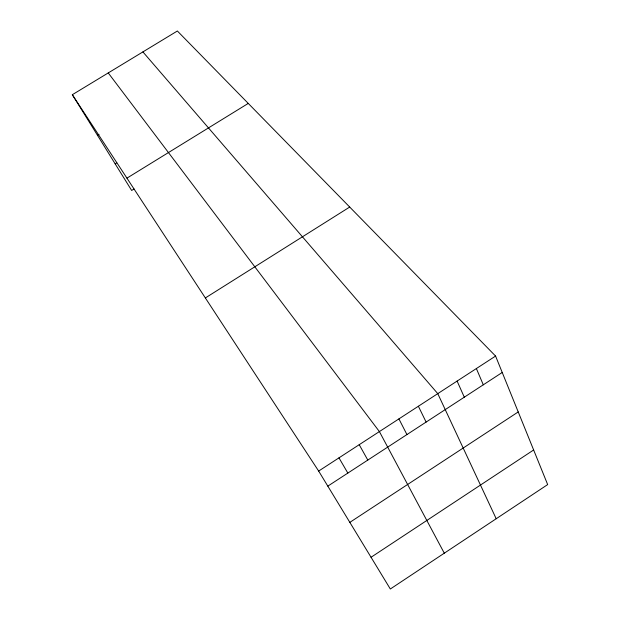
<?xml version="1.0" encoding="UTF-8"?>
<svg xmlns="http://www.w3.org/2000/svg" width="620" height="620" viewBox="0 0 620 620"><rect width="100%" height="100%" fill="white"/><g stroke="black" fill="none" stroke-linecap="round" stroke-linejoin="round"><path stroke-width="0.93" d="M371.047 557.271L533.642 449.973M349.835 522.373L518.227 411.936M318.657 471.061L495.582 356.066L547.669 484.584L390.329 589L318.657 471.061L72.331 94.713L177.367 31L495.582 356.066M327.817 486.134L502.231 372.473M205.352 297.949L349.703 207.049M134.052 188.984L131.657 190.464L72.331 94.713M126.937 178.142L248.256 103.408M115.15 163.827L116.777 162.827M97.472 135.292L99.022 134.339M142.902 51.902L437.774 393.638L496.202 518.739M108.244 72.927L379.394 431.582L444.292 553.187M338.969 457.854L347.843 473.083M359.22 444.695L367.8 460.079M398.916 418.895L406.929 434.574M418.376 406.247L426.111 422.073M457.103 381.075L464.295 397.195M476.377 368.551L483.29 384.811"/></g></svg>
